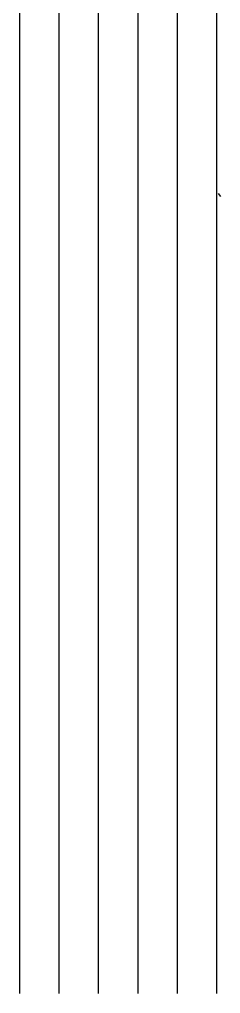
# Model space of a CAD drawing. Header units: metres. Extents: x 51 to 18146, y -212 to 18074.
# Drawn here: x 254.47 to 264.68, y 27.37 to 76.7 of the extents above; entities that cross this region are included whole.
import ezdxf

# ---------------------------------------------------------------- set-up
doc = ezdxf.new("R2010")
doc.units = ezdxf.units.M
doc.layers.add('AY', color=1, linetype='Continuous')
doc.layers.add('NO', color=250, linetype='Continuous')

msp = doc.modelspace()

# ---------------------------------------------------------------- linework, layer by layer
at = {"layer": 'AY', "color": 0}
for p, q in [((254.472, 151.836), (254.472, 27.371)), ((256.472, 151.836), (256.472, 27.371)), ((258.472, 151.836), (258.472, 27.371)), ((260.472, 151.836), (260.472, 27.371)), ((262.472, 151.836), (262.472, 27.371)), ((264.472, 151.836), (264.472, 27.371))]:
    msp.add_line(p, q, dxfattribs=at)
at = {"layer": 'NO'}
msp.add_line((264.559, 67.89), (264.677, 67.739), dxfattribs=at)

doc.saveas('drawing.dxf')
